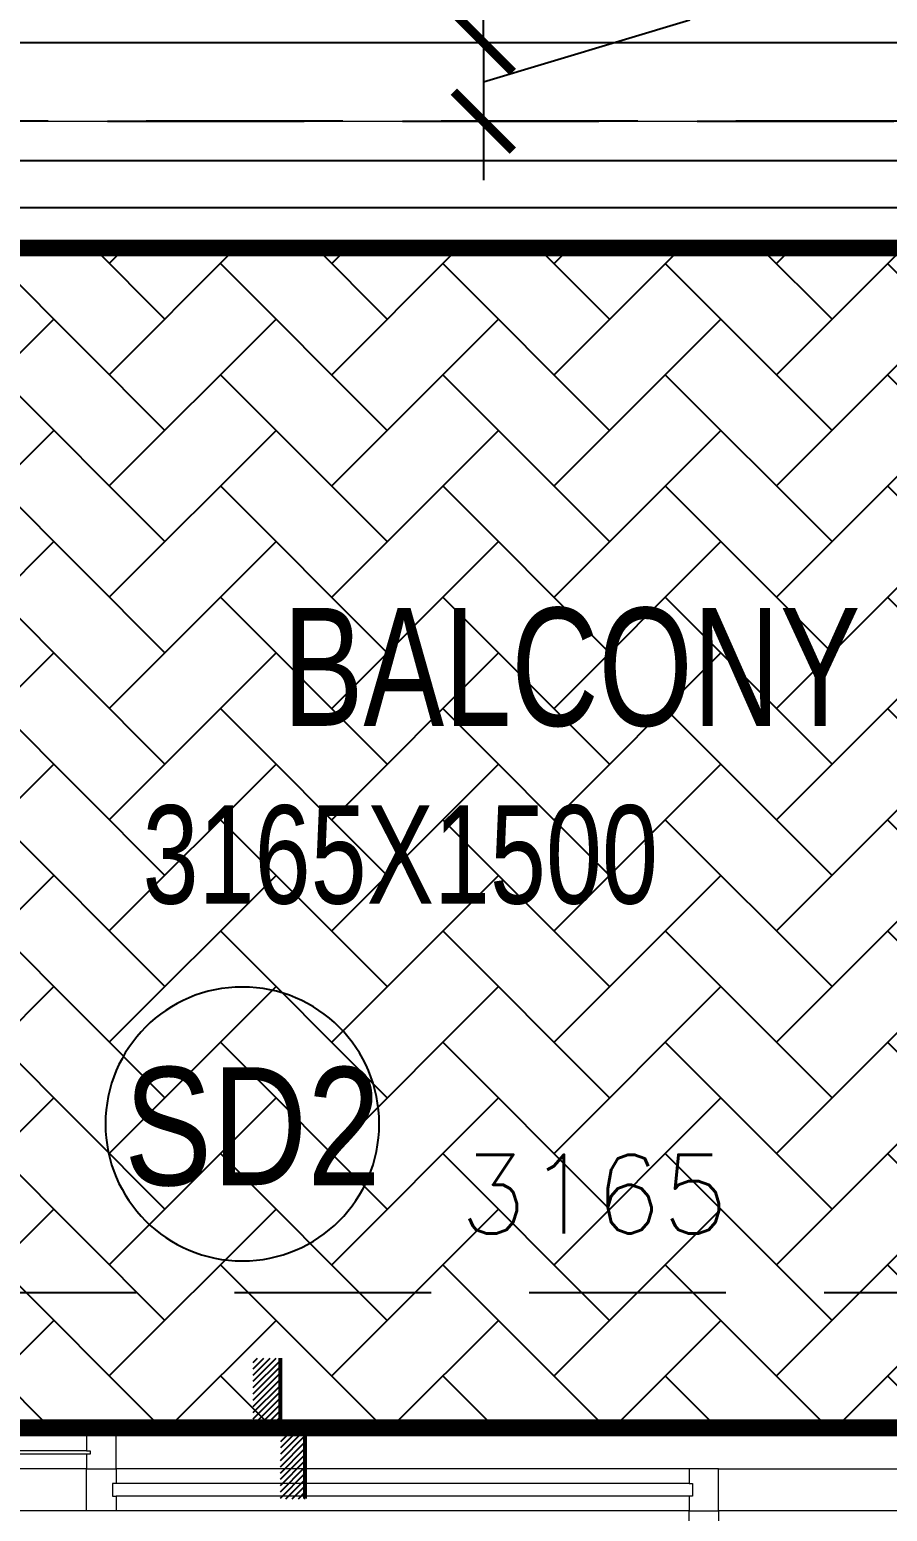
# Model space of a CAD drawing. Header units: millimetres. Extents: x 1135099 to 1230264, y -5736945 to -5695799.
# Drawn here: x 1220011 to 1221102, y -5710696 to -5708812 of the extents above; entities that cross this region are included whole.
import ezdxf
from ezdxf.enums import TextEntityAlignment as Align

# ---------------------------------------------------------------- set-up
doc = ezdxf.new("R2010")
doc.units = ezdxf.units.MM
doc.header["$LTSCALE"] = 1000
doc.header["$MEASUREMENT"] = 0
for name, pattern in [('AUDIT_D_120904163729-0', [0]), ('T8(T9 IS SIMILAR) - DIMENSION & TEXTING$0$HIDDEN', [0.375, 0.25, -0.125]), ('T8(T9 IS SIMILAR) - TYPICAL FLOOR ELEVATION$1$AUDIT_D_120904163729-0', [0]), ('T8(T9 IS SIMILAR) - TYPICAL FLOOR ELEVATION$1$HIDDEN', [0.375, 0.25, -0.125]), ('T8(T9 IS SIMILAR)$0$$0$HIDDEN', [0.375, 0.25, -0.125])]:
    doc.linetypes.add(name, pattern=pattern)
doc.layers.get('0').update_dxf_attribs({"linetype": 'AUDIT_D_120904163729-0'})
for name, color, linetype in [('3BHK-A$0$A-DECK SUNK 125', 8, 'Continuous'), ('3BHK-A$0$a-tile drop', 3, 'Continuous'), ('3BHK-A$0$APT PLANS-typ$0$TILEDROP', 3, 'Continuous'), ('3BHK-A$0$ELE 1', 1, 'Continuous'), ('T8(T9 IS SIMILAR) - DIMENSION & TEXTING$0$A-DIMENSIONS', 2, 'T8(T9 IS SIMILAR) - DIMENSION & TEXTING$0$HIDDEN'), ('T8(T9 IS SIMILAR) - DIMENSION & TEXTING$1$a-window-no', 125, 'Continuous'), ('T8(T9 IS SIMILAR) - TYPICAL FLOOR ELEVATION$1$A-DIM', 1, 'T8(T9 IS SIMILAR) - TYPICAL FLOOR ELEVATION$1$AUDIT_D_120904163729-0'), ('T8(T9 IS SIMILAR) - TYPICAL FLOOR ELEVATION$1$A-WALL-FEATURES', 6, 'T8(T9 IS SIMILAR) - TYPICAL FLOOR ELEVATION$1$AUDIT_D_120904163729-0'), ('T8(T9 IS SIMILAR)$0$S-BEAM', 20, 'T8(T9 IS SIMILAR)$0$$0$HIDDEN')]:
    doc.layers.add(name, color=color, linetype=linetype)
for name, color, linetype, lineweight in [('3BHK-A$0$A-WALL- 160', 6, 'Continuous', 30), ('3BHK-A$0$Ele', 8, 'Continuous', 15), ('3BHK-A$0$Window', 4, 'Continuous', 20), ('T8(T9 IS SIMILAR) - DIMENSION & TEXTING$1$a-Text', 4, 'Continuous', 0), ('T8(T9 IS SIMILAR) - DIMENSION & TEXTING$1$a-TEXT -R SIZE', 4, 'Continuous', 0), ('T8(T9 IS SIMILAR)$0$D&W', 8, 'Continuous', 25)]:
    doc.layers.add(name, color=color, linetype=linetype, lineweight=lineweight)
doc.layers.add('A-RERA CARPET AREA', color=30, linetype='Continuous', plot=False)
doc.styles.add('T8(T9 IS SIMILAR) - DIMENSION & TEXTING$0$Romans 1', font='romans.shx', dxfattribs={"height": 100})
doc.styles.add('T8(T9 IS SIMILAR) - DIMENSION & TEXTING$1$ARIAL ARROW', font='swisscl.ttf')
doc.styles.add('T8(T9 IS SIMILAR) - DIMENSION & TEXTING$1$LODHA STANDERD', font='sanss___.ttf')
doc.styles.add('T8(T9 IS SIMILAR) - TYPICAL FLOOR ELEVATION$1$Romans 1', font='romans.shx', dxfattribs={"height": 100})
doc.dimstyles.new('T8(T9 IS SIMILAR) - DIMENSION & TEXTING$0$ALPINE S', dxfattribs={"dimscale": 0, "dimtxt": 100, "dimasz": 75, "dimexe": 0, "dimexo": 0, "dimgap": 75, "dimtad": 1, "dimdec": 0, "dimzin": 0, "dimdsep": 46, "dimtxsty": 'T8(T9 IS SIMILAR) - DIMENSION & TEXTING$0$Romans 1', "dimblk": 'T8(T9 IS SIMILAR) - DIMENSION & TEXTING$0$_ArchTick', "dimcen": 0.09, "dimclrd": 256, "dimclre": 256, "dimclrt": 7, "dimadec": 0, "dimazin": 0, "dimtfac": 1, "dimtdec": 0, "dimtofl": 0, "dimtmove": 1, "dimatfit": 0, "dimldrblk": 'T8(T9 IS SIMILAR) - DIMENSION & TEXTING$0$_Open90', "dimfxl": 1, "dimtolj": 1, "dimtzin": 0, "dimarcsym": 0})
doc.dimstyles.new('T8(T9 IS SIMILAR) - TYPICAL FLOOR ELEVATION$1$ALPINE S', dxfattribs={"dimscale": 0, "dimtxt": 100, "dimasz": 75, "dimexe": 0, "dimexo": 0, "dimgap": 75, "dimtad": 1, "dimdec": 0, "dimzin": 0, "dimdsep": 46, "dimtxsty": 'T8(T9 IS SIMILAR) - TYPICAL FLOOR ELEVATION$1$Romans 1', "dimblk": 'T8(T9 IS SIMILAR) - TYPICAL FLOOR ELEVATION$1$_ArchTick', "dimcen": 0.09, "dimclrd": 256, "dimclre": 256, "dimclrt": 7, "dimadec": 0, "dimazin": 0, "dimtfac": 1, "dimtdec": 0, "dimtofl": 0, "dimtmove": 1, "dimatfit": 0, "dimldrblk": 'T8(T9 IS SIMILAR) - TYPICAL FLOOR ELEVATION$1$_Open90', "dimfxl": 1, "dimtolj": 1, "dimtzin": 0, "dimarcsym": 0})

# ---------------------------------------------------------------- blocks, each defined once
blk = doc.blocks.new('T8(T9 IS SIMILAR) - DIMENSION & TEXTING$1$WINDOW TAG')
at = {"layer": 'T8(T9 IS SIMILAR) - DIMENSION & TEXTING$1$a-window-no'}
blk.add_circle((0, 0), 174.1, dxfattribs=at)
at = {"layer": 'T8(T9 IS SIMILAR) - DIMENSION & TEXTING$1$a-window-no', "style": 'T8(T9 IS SIMILAR) - DIMENSION & TEXTING$1$LODHA STANDERD'}
blk.add_attdef('WINDOW', text='', height=150, dxfattribs=at).set_placement((11.3, 2.8), align=Align.MIDDLE_CENTER)
blk = doc.blocks.new('T8(T9 IS SIMILAR) - DIMENSION & TEXTING$0$_ArchTick')
at = {"color": 0, "linetype": 'ByBlock', "const_width": 0.15}
blk.add_lwpolyline([(-0.5, -0.5), (0.5, 0.5)], dxfattribs=at)
blk = doc.blocks.new('*D477')
at = {"layer": 'T8(T9 IS SIMILAR) - DIMENSION & TEXTING$0$A-DIMENSIONS', "linetype": 'T8(T9 IS SIMILAR) - DIMENSION & TEXTING$0$HIDDEN', "lineweight": -2, "transparency": 16777216}
for p, q in [((1219146.9, -5710498.9), (1219146.9, -5710417.4)), ((1222311.9, -5710498.9), (1222311.9, -5710417.4))]:
    blk.add_line(p, q, dxfattribs=at)
at = {"layer": 'T8(T9 IS SIMILAR) - DIMENSION & TEXTING$0$A-DIMENSIONS', "lineweight": -2, "transparency": 16777216}
blk.add_line((1219146.9, -5710417.4), (1222311.9, -5710417.4), dxfattribs=at)
at = {"layer": 'T8(T9 IS SIMILAR) - DIMENSION & TEXTING$0$A-DIMENSIONS', "linetype": 'ByBlock', "lineweight": -2, "transparency": 16777216, "xscale": 75, "yscale": 75, "zscale": 75, "rotation": 180}
blk.add_blockref('T8(T9 IS SIMILAR) - DIMENSION & TEXTING$0$_ArchTick', (1219146.9, -5710417.4), dxfattribs=at)
at = {"layer": 'T8(T9 IS SIMILAR) - DIMENSION & TEXTING$0$A-DIMENSIONS', "linetype": 'ByBlock', "lineweight": -2, "transparency": 16777216, "xscale": 75, "yscale": 75, "zscale": 75}
blk.add_blockref('T8(T9 IS SIMILAR) - DIMENSION & TEXTING$0$_ArchTick', (1222311.9, -5710417.4), dxfattribs=at)
at = {"layer": 'T8(T9 IS SIMILAR) - DIMENSION & TEXTING$0$A-DIMENSIONS', "color": 7, "linetype": 'ByBlock', "transparency": 16777216, "insert": (1220729.4, -5710292.4), "char_height": 100, "attachment_point": 5, "style": 'T8(T9 IS SIMILAR) - DIMENSION & TEXTING$0$Romans 1'}
blk.add_mtext('\\A1;3165', dxfattribs=at)
blk = doc.blocks.new('T8(T9 IS SIMILAR) - DIMENSION & TEXTING$0$_Open90')
at = {"color": 0, "linetype": 'ByBlock', "lineweight": -2}
for p, q in [((-0.5, 0.5), (0, 0)), ((0, 0), (-1, 0)), ((0, 0), (-0.5, -0.5))]:
    blk.add_line(p, q, dxfattribs=at)
blk = doc.blocks.new('3BHK-A$0$2400')
at = {"layer": '3BHK-A$0$Window', "color": 1, "lineweight": 13}
for p, q in [((1151176.5, -5692111.9), (1148842.5, -5692111.9)), ((1149607.5, -5692111.9), (1148880, -5692111.9)), ((1149607.5, -5692165.3), (1148880, -5692165.3)), ((1150373.7, -5692165.3), (1149645, -5692165.3)), ((1150411.2, -5692165.3), (1151176.5, -5692165.3)), ((1149607.5, -5692218.6), (1148842.5, -5692218.6)), ((1150373.7, -5692218.6), (1149645, -5692218.6)), ((1151139, -5692218.6), (1150411.2, -5692218.6)), ((1150373.7, -5692271.9), (1148842.5, -5692271.9)), ((1151139, -5692271.9), (1150411.2, -5692271.9))]:
    blk.add_line(p, q, dxfattribs=at)
at = {"layer": '3BHK-A$0$Window', "color": 5, "lineweight": 13}
for p, q in [((1149607.5, -5692142.2), (1148880, -5692142.2)), ((1149607.5, -5692146.7), (1148880, -5692146.7)), ((1150373.7, -5692183.8), (1149645, -5692183.8)), ((1150373.7, -5692200), (1149645, -5692200)), ((1151139, -5692237.2), (1150411.2, -5692237.2)), ((1151139, -5692253.3), (1150411.2, -5692253.3))]:
    blk.add_line(p, q, dxfattribs=at)
at = {"layer": '3BHK-A$0$Window', "color": 4, "lineweight": 13}
for points in [[(1148842.5, -5692111.9), (1148809.5, -5692111.9), (1148809.5, -5692271.9), (1148842.5, -5692271.9)], [(1148880, -5692146.7), (1148880, -5692165.3), (1148842.5, -5692165.3), (1148842.5, -5692111.9), (1148880, -5692111.9), (1148880, -5692142.2), (1148875.5, -5692142.2), (1148875.5, -5692146.7)], [(1149607.5, -5692146.7), (1149607.5, -5692165.3), (1149645, -5692165.3), (1149645, -5692111.9), (1149607.5, -5692111.9), (1149607.5, -5692142.2), (1149612, -5692142.2), (1149612, -5692146.7)], [(1151209.5, -5692111.9), (1151176.5, -5692111.9), (1151176.5, -5692271.9), (1151209.5, -5692271.9)], [(1149645, -5692200), (1149645, -5692218.6), (1149607.5, -5692218.6), (1149607.5, -5692165.3), (1149645, -5692165.3), (1149645, -5692183.8), (1149640.5, -5692183.8), (1149640.5, -5692200)], [(1150373.7, -5692200), (1150373.7, -5692218.6), (1150411.2, -5692218.6), (1150411.2, -5692165.3), (1150373.7, -5692165.3), (1150373.7, -5692183.8), (1150378.2, -5692183.8), (1150378.2, -5692200)], [(1150411.2, -5692253.3), (1150411.2, -5692271.9), (1150373.7, -5692271.9), (1150373.7, -5692218.6), (1150411.2, -5692218.6), (1150411.2, -5692237.2), (1150406.7, -5692237.2), (1150406.7, -5692253.3)], [(1151139, -5692253.3), (1151139, -5692271.9), (1151176.5, -5692271.9), (1151176.5, -5692218.6), (1151139, -5692218.6), (1151139, -5692237.2), (1151143.5, -5692237.2), (1151143.5, -5692253.3)]]:
    blk.add_lwpolyline(points, close=True, dxfattribs=at)
blk = doc.blocks.new('3BHK-A$0$TILE DROP -x')
at = {"layer": '3BHK-A$0$APT PLANS-typ$0$TILEDROP'}
h = blk.add_hatch(dxfattribs=at)
h.set_pattern_fill('ACET-2D-ANSI31', color=8, scale=90, angle=90, style=0)
h.set_pattern_definition([(135, (-851695.914, 5365039.183), (-7.954951288, -7.954951288), [])])
h.paths.add_polyline_path([(-58323.9, -19205.9), (-58323.9, -19023.7), (-58261.5, -19023.7), (-58261.5, -19205.9)])
edge = h.paths.add_edge_path()
edge.add_line((-58323.9, -19381.2), (-58393.7, -19381.2))
edge.add_line((-58323.9, -19205.9), (-58323.9, -19381.2))
edge.add_line((-58393.1, -19205.9), (-58323.9, -19205.9))
edge.add_line((-58393.1, -19381.2), (-58393.1, -19205.9))
at = {"layer": '3BHK-A$0$APT PLANS-typ$0$TILEDROP', "color": 1}
blk.add_line((-58153.9, -19205.9), (-58434, -19205.9), dxfattribs=at)
at = {"layer": '3BHK-A$0$APT PLANS-typ$0$TILEDROP', "color": 20, "const_width": 10}
for points in [[(-58261.5, -19205.9), (-58261.5, -19023.7)], [(-58323.9, -19381.2), (-58323.9, -19205.9)], [(-58323.9, -19205.9), (-58261.5, -19205.9)]]:
    blk.add_lwpolyline(points, dxfattribs=at)
blk = doc.blocks.new('3BHK-A')
at = {"layer": '3BHK-A$0$A-DECK SUNK 125'}
h = blk.add_hatch(dxfattribs=at)
h.set_pattern_fill('AR-HBONE', color=256, scale=25)
h.paths.add_polyline_path([(1193397.4, -5709088.5), (1190792.7, -5709088.7), (1190792.7, -5709388.5), (1190232.7, -5709388.5), (1190232.7, -5710588.5), (1193397.4, -5710588.5)])
h.paths.add_polyline_path([(1193497.4, -5710588.5), (1193497.3, -5710038.5), (1193882.3, -5710038.5), (1193882.3, -5710188.5), (1193682.6, -5710188.5), (1193682.6, -5710588.5)])
at = {"layer": '3BHK-A$0$Ele'}
for p, q in [((1193557.4, -5708928.5, 0), (1190632.7, -5708928.5, 0)), ((1193397.4, -5709088.5, 0), (1190792.7, -5709088.5, 0))]:
    blk.add_line(p, q, dxfattribs=at)
at = {"layer": '3BHK-A$0$ELE 1'}
for p, q in [((1193507.1, -5708978.5, 0), (1190682.7, -5708978.5, 0)), ((1193447.4, -5709038.5, 0), (1190742.7, -5709038.5, 0))]:
    blk.add_line(p, q, dxfattribs=at)
at = {"layer": '3BHK-A$0$a-tile drop', "xscale": 0.5, "yscale": 0.5, "zscale": 0.5, "rotation": 180}
blk.add_blockref('3BHK-A$0$TILE DROP -x', (1163051, -5720191.7, 0), dxfattribs=at)
at = {"layer": '3BHK-A$0$A-WALL- 160', "linetype": 'ByBlock', "xscale": -1}
blk.add_blockref('3BHK-A$0$2400', (2342066.9, -18476.6, 0), dxfattribs=at)
blk = doc.blocks.new('T8(T9 IS SIMILAR) - TYPICAL FLOOR ELEVATION$1$_ArchTick')
at = {"color": 0, "linetype": 'ByBlock', "const_width": 0.15}
blk.add_lwpolyline([(-0.5, -0.5), (0.5, 0.5)], dxfattribs=at)
blk = doc.blocks.new('*D793')
at = {"layer": 'T8(T9 IS SIMILAR) - TYPICAL FLOOR ELEVATION$1$A-DIM', "lineweight": -2, "transparency": 16777216}
for p, q in [((1220852.4, -5708800), (1220852.4, -5708407.1)), ((1220589.9, -5708828.7), (1220589.9, -5708753.7)), ((1220589.9, -5708878.7), (1220852.4, -5708800)), ((1220589.9, -5708828.7), (1220589.9, -5708928.7)), ((1220589.9, -5708928.7), (1220589.9, -5709003.7))]:
    blk.add_line(p, q, dxfattribs=at)
at = {"layer": 'T8(T9 IS SIMILAR) - TYPICAL FLOOR ELEVATION$1$A-DIM', "linetype": 'T8(T9 IS SIMILAR) - TYPICAL FLOOR ELEVATION$1$HIDDEN', "lineweight": -2, "transparency": 16777216}
for p, q in [((1220487.2, -5708828.7), (1220589.9, -5708828.7)), ((1220487.2, -5708928.7), (1220589.9, -5708928.7))]:
    blk.add_line(p, q, dxfattribs=at)
at = {"layer": 'T8(T9 IS SIMILAR) - TYPICAL FLOOR ELEVATION$1$A-DIM', "linetype": 'ByBlock', "lineweight": -2, "transparency": 16777216, "xscale": 75, "yscale": 75, "zscale": 75}
for p, rotation in [((1220589.9, -5708828.7), 270), ((1220589.9, -5708928.7), 90)]:
    blk.add_blockref('T8(T9 IS SIMILAR) - TYPICAL FLOOR ELEVATION$1$_ArchTick', p, dxfattribs=dict(at, rotation=rotation))
at = {"layer": 'T8(T9 IS SIMILAR) - TYPICAL FLOOR ELEVATION$1$A-DIM', "color": 7, "linetype": 'ByBlock', "transparency": 16777216, "insert": (1220727.4, -5708603.6), "char_height": 100, "attachment_point": 5, "rotation": 90, "style": 'T8(T9 IS SIMILAR) - TYPICAL FLOOR ELEVATION$1$Romans 1'}
blk.add_mtext('\\A1;100', dxfattribs=at)
blk = doc.blocks.new('T8(T9 IS SIMILAR) - TYPICAL FLOOR ELEVATION$1$_Open90')
at = {"color": 0, "linetype": 'ByBlock', "lineweight": -2}
for p, q in [((-0.5, 0.5), (0, 0)), ((0, 0), (-1, 0)), ((0, 0), (-0.5, -0.5))]:
    blk.add_line(p, q, dxfattribs=at)
blk = doc.blocks.new('T8(T9 IS SIMILAR) - DIMENSION & TEXTING')
at = {"layer": 'T8(T9 IS SIMILAR) - DIMENSION & TEXTING$1$a-window-no'}
ref = blk.add_blockref('T8(T9 IS SIMILAR) - DIMENSION & TEXTING$1$WINDOW TAG', (1220281.9, -5710203.2, 0.5), dxfattribs=dict(at, xscale=-1, rotation=180))
ref.add_attrib('WINDOW', 'SD2', dxfattribs={"height": 150, "style": 'T8(T9 IS SIMILAR) - DIMENSION & TEXTING$1$LODHA STANDERD', "width": 0.8}).set_placement((1220294.6, -5710206, 0.5), align=Align.MIDDLE_CENTER)
at = {"layer": 'T8(T9 IS SIMILAR) - DIMENSION & TEXTING$1$a-Text', "style": 'T8(T9 IS SIMILAR) - DIMENSION & TEXTING$1$ARIAL ARROW'}
blk.add_text('BALCONY', height=150, dxfattribs=at).set_placement((1220333.4, -5709697.1, 0.5))
at = {"layer": 'T8(T9 IS SIMILAR) - DIMENSION & TEXTING$1$a-TEXT -R SIZE', "color": 2, "style": 'T8(T9 IS SIMILAR) - DIMENSION & TEXTING$1$ARIAL ARROW'}
blk.add_text('3165X1500', height=125, dxfattribs=at).set_placement((1220155, -5709923.1, 0.5))
at = {"layer": 'T8(T9 IS SIMILAR) - DIMENSION & TEXTING$0$A-DIMENSIONS', "linetype": 'ByBlock'}
dim = blk.add_linear_dim(base=(1222311.9, -5710417.4, 0.5), p1=(1219146.9, -5710498.9, 0.5), p2=(1222311.9, -5710498.9, 0.9), dimstyle='T8(T9 IS SIMILAR) - DIMENSION & TEXTING$0$ALPINE S', override={"dimscale": 1, "dimfxl": 5, "dimarcsym": 1}, dxfattribs=at)
dim.commit()
dim.dimension.update_dxf_attribs({"geometry": '*D477', "text_midpoint": (1220729.4, -5710292.4, 0.5)})
blk = doc.blocks.new('T8(T9 IS SIMILAR) - TYPICAL FLOOR ELEVATION')
at = {"layer": 'T8(T9 IS SIMILAR) - TYPICAL FLOOR ELEVATION$1$A-WALL-FEATURES', "linetype": 'ByBlock', "elevation": 0}
blk.add_lwpolyline([(1218887.3, -5709938.9), (1218886.9, -5708828.7), (1222011.8, -5708828.7), (1222011.8, -5709227.8)], dxfattribs=at)
at = {"layer": 'T8(T9 IS SIMILAR) - TYPICAL FLOOR ELEVATION$1$A-DIM', "linetype": 'ByBlock'}
dim = blk.add_linear_dim(base=(1220589.9, -5708928.7), p1=(1220487.2, -5708828.7, 0), p2=(1220487.2, -5708928.7, 0), angle=90, dimstyle='T8(T9 IS SIMILAR) - TYPICAL FLOOR ELEVATION$1$ALPINE S', override={"dimscale": 1, "dimfxl": 5, "dimarcsym": 1}, dxfattribs=at)
dim.commit()
dim.dimension.update_dxf_attribs({"geometry": '*D793', "text_midpoint": (1220727.4, -5708725)})
blk = doc.blocks.new('T8(T9 IS SIMILAR)')
at = {"layer": 'T8(T9 IS SIMILAR)$0$D&W', "linetype": 'ByBlock', "xscale": -1}
blk.add_blockref('3BHK-A', (2412544.6, 0, 0.5), dxfattribs=at)
at = {"layer": 'T8(T9 IS SIMILAR)$0$D&W', "linetype": 'ByBlock'}
blk.add_blockref('T8(T9 IS SIMILAR) - TYPICAL FLOOR ELEVATION', (0, 0), dxfattribs=at)
at = {"layer": 'T8(T9 IS SIMILAR)$0$S-BEAM'}
blk.add_line((1218661.5, -5710588.8, -0.5), (1222311.3, -5710588.8, -0.5), dxfattribs=at)
blk.add_lwpolyline([(1218986.9, -5708928.6), (1221911.3, -5708928.4), (1221911.2, -5709226.7), (1222311, -5709226.7), (1222311, -5709386.7), (1221751.2, -5709386.2), (1221751.3, -5709088.1), (1219146.9, -5709088.5), (1219146.8, -5710138), (1218986.8, -5710138)], close=True, dxfattribs=at)
at = {"layer": 'T8(T9 IS SIMILAR)$0$S-BEAM', "elevation": 2.3}
for points in [[(1221911.1, -5708928.4), (1221911.1, -5708928.4), (1218986.9, -5708928.6), (1218986.9, -5710138)], [(1221751.2, -5709386.2), (1221751.3, -5709088.1), (1219146.9, -5709088.5), (1219146.9, -5710138)]]:
    blk.add_lwpolyline(points, dxfattribs=at)

msp = doc.modelspace()

# ---------------------------------------------------------------- linework, layer by layer
at = {"layer": 'A-RERA CARPET AREA', "const_width": 20}
for points, elevation in [([(1221826.4, -5709090.3), (1219146.6, -5709090.3), (1219146.6, -5710590.2), (1221826.4, -5710590.2)], -0.4), ([(1221826.8, -5709088.9), (1219147, -5709088.9), (1219147, -5710588.8), (1221826.8, -5710588.8)], 0.7)]:
    msp.add_lwpolyline(points, close=True, dxfattribs=dict(at, elevation=elevation))
at = {"layer": 'A-RERA CARPET AREA', "const_width": 20, "elevation": 0.6}
msp.add_lwpolyline([(1213337.2, -5715374), (1213337.2, -5714273.5), (1213497.2, -5714273.7), (1213497.2, -5714148.8), (1213587.1, -5714148.8), (1213587.3, -5711799.3), (1215112.3, -5711799.3), (1215112.3, -5710098.7), (1218412.3, -5710098.6), (1218412.3, -5710749), (1218987, -5710749), (1218987, -5710588.8), (1221986.8, -5710588.8), (1221986.8, -5710748.9), (1222611.9, -5710748.9), (1222611.8, -5710073.5), (1222710.9, -5710073.5), (1222710.9, -5709913.3), (1225611.4, -5709913.3), (1225611.4, -5710073.3), (1225911.8, -5710073.6), (1225911.8, -5710698.6), (1227361.8, -5710698.3), (1227361.8, -5717398.5)], dxfattribs=at)

# ---------------------------------------------------------------- next in the draw order: block references
at = {"linetype": 'ByBlock'}
msp.add_blockref('T8(T9 IS SIMILAR)', (-1.4, 0.2, -0.6), dxfattribs=at)

# ---------------------------------------------------------------- next in the draw order: block references
msp.add_blockref('T8(T9 IS SIMILAR) - DIMENSION & TEXTING', (0, 0), dxfattribs=at)

doc.saveas('drawing.dxf')
